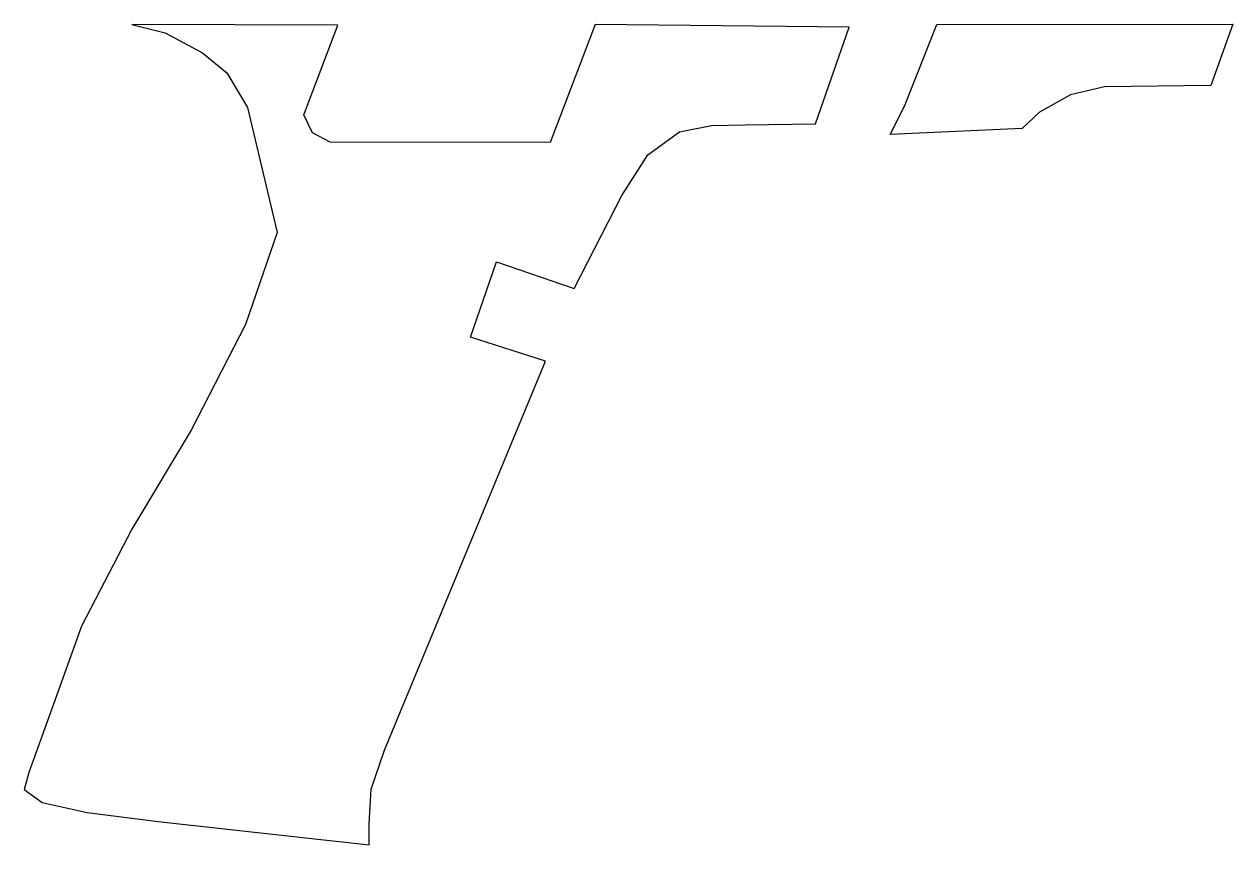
# Model space of a CAD drawing. Extents: x -16.5 to 16.5, y -11.2 to 11.2.
import ezdxf

# ---------------------------------------------------------------- set-up
doc = ezdxf.new("R2010")
doc.units = 0
doc.layers.add('Polyline_59_Red', color=1, linetype='Continuous')
doc.layers.add('Polyline_61_Red', color=1, linetype='Continuous')

msp = doc.modelspace()

# ---------------------------------------------------------------- linework, layer by layer
at = {"layer": 'Polyline_59_Red'}
msp.add_lwpolyline([(-12.617, 10.943), (-11.608, 10.399), (-10.942, 9.854), (-10.377, 8.905), (-9.569, 5.504), (-10.431, 2.999), (-11.913, 0.116), (-13.529, -2.578), (-14.903, -5.218), (-15.658, -7.346), (-16.331, -9.205), (-16.461, -9.671), (-15.972, -10.023), (-14.749, -10.297), (-12.811, -10.542), (-7.063, -11.176), (-7.061, -10.6), (-7.007, -9.664), (-6.646, -8.594), (-2.26, 1.998), (-4.306, 2.647), (-3.594, 4.699), (-1.476, 3.976), (-0.184, 6.506), (0.525, 7.621), (1.386, 8.245), (2.264, 8.414), (3.176, 8.431), (5.093, 8.462), (6.013, 11.097), (-0.912, 11.168), (-2.137, 7.957), (-8.129, 7.964), (-8.612, 8.216), (-8.844, 8.709), (-7.914, 11.145), (-13.525, 11.165), (-12.617, 10.943)], close=True, dxfattribs=at)
at = {"layer": 'Polyline_61_Red'}
msp.add_lwpolyline([(7.522, 8.941), (8.396, 11.165), (16.461, 11.176), (15.864, 9.506), (12.966, 9.472), (12.036, 9.251), (11.196, 8.775), (10.72, 8.333), (7.125, 8.167), (7.522, 8.941)], close=True, dxfattribs=at)

doc.saveas('drawing.dxf')
